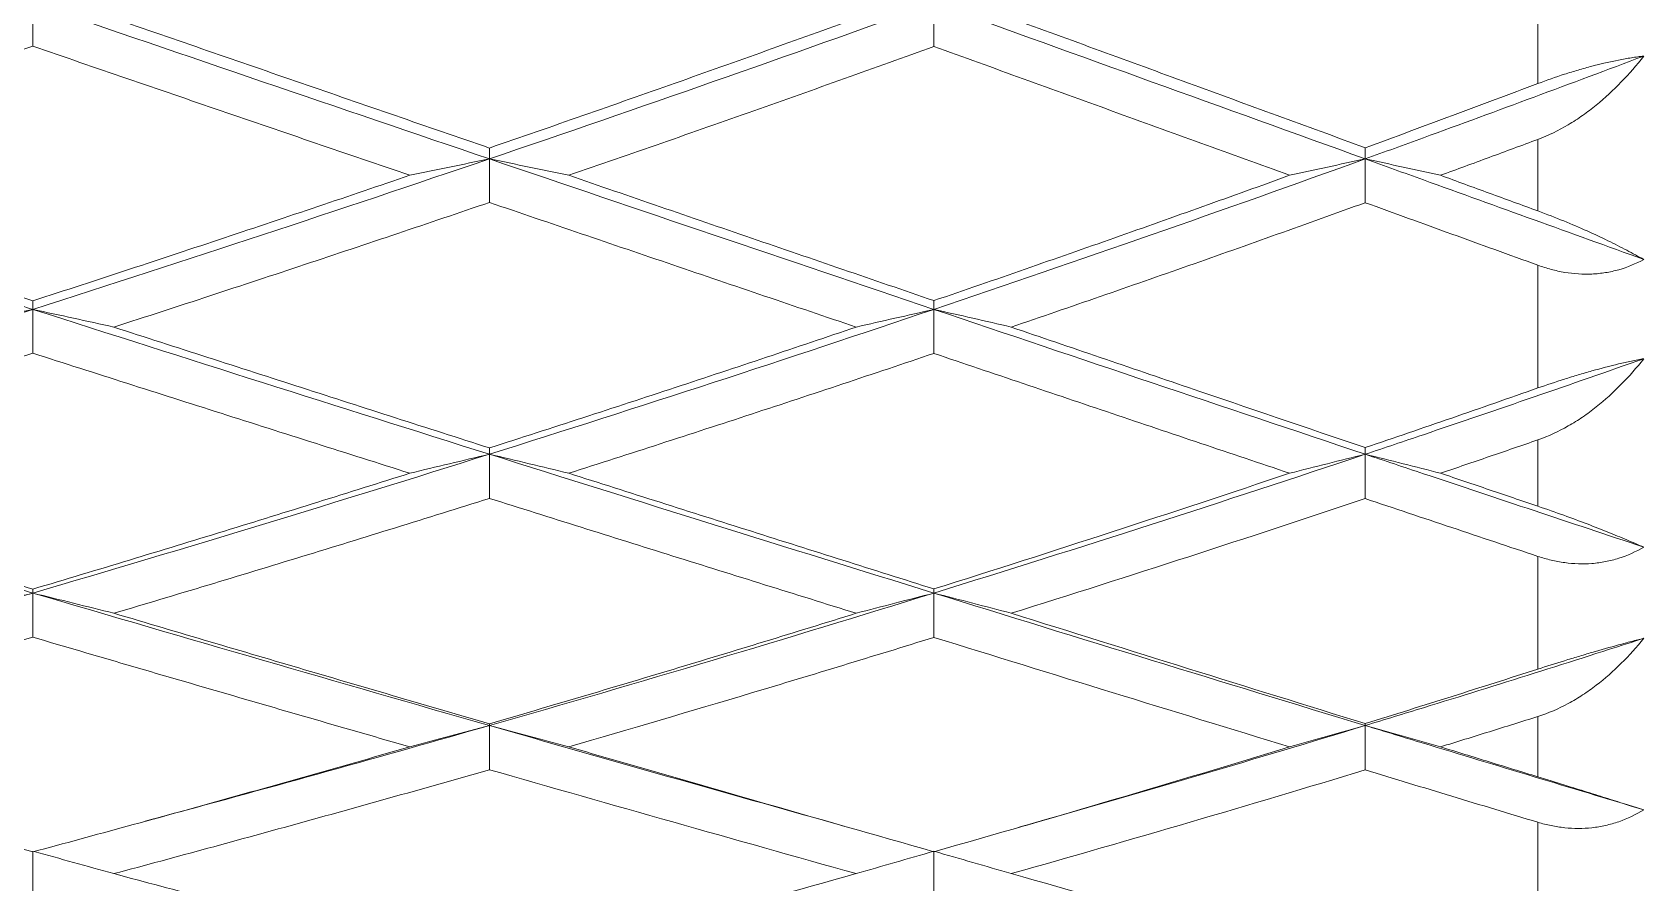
# Model space of a CAD drawing. Extents: x 6453 to 7582, y 0 to 827.
# Drawn here: x 6893.69 to 6901.71, y 204.21 to 208.44 of the extents above; entities that cross this region are included whole.
import ezdxf

# ---------------------------------------------------------------- set-up
doc = ezdxf.new("R2010")
doc.units = 0
doc.header["$LTSCALE"] = 30
doc.header["$MEASUREMENT"] = 0
doc.layers.add('1', color=7, linetype='CONTINUOUS')

msp = doc.modelspace()

# ---------------------------------------------------------------- linework, layer by layer
at = {"layer": '1', "color": 7, "linetype": 'Continuous', "lineweight": 13}
for points, weights in [([(6901.1855, 208.8422), (6901.1855, 208.5112), (6901.1855, 208.1885)], [1, 0.999767428635, 1]), ([(6901.1855, 207.9108), (6901.1855, 207.7314), (6901.1855, 207.5548)], [1, 0.999926457478, 1]), ([(6901.1855, 207.2848), (6901.1855, 206.9746), (6901.1855, 206.6741)], [1, 0.999767428635, 1]), ([(6901.1855, 206.4159), (6901.1855, 206.2494), (6901.1855, 206.086)], [1, 0.999926457479, 1]), ([(6901.1855, 205.8367), (6901.1855, 205.5508), (6901.1855, 205.2758)], [1, 0.999767428635, 1]), ([(6901.1855, 205.0399), (6901.1855, 204.888), (6901.1855, 204.7398)], [1, 0.999926457479, 1]), ([(6901.1855, 204.5138), (6901.1855, 204.2552), (6901.1855, 204.0087)], [1, 0.999767428635, 1])]:
    msp.add_rational_spline(points, weights, degree=2, dxfattribs=at)
at = {"layer": '1', "color": 7, "linetype": 'Continuous', "lineweight": 18}
for points, knots in [([(6893.6958, 208.5883), (6893.6113, 208.5594), (6892.8437, 208.2975), (6892.0672, 208.0398), (6891.3702, 207.8138)], [0, 0, 0, 0, 0.110293, 1, 1, 1, 1]), ([(6901.7123, 208.3254), (6901.3502, 208.1887), (6900.8892, 208.0177), (6900.4229, 207.8487), (6900.3263, 207.8138)], [0, 0, 0, 0, 0.79323, 1, 1, 1, 1]), ([(6901.1855, 208.1885), (6901.2292, 208.2049), (6901.2734, 208.2205), (6901.3406, 208.2422), (6901.3632, 208.2492), (6901.3972, 208.2593), (6901.4086, 208.2625), (6901.4315, 208.2689), (6901.443, 208.272), (6901.4997, 208.287), (6901.5439, 208.2972), (6901.6086, 208.3098), (6901.6298, 208.3136), (6901.6613, 208.3186), (6901.6717, 208.3201), (6901.6922, 208.3229), (6901.7023, 208.3242), (6901.7123, 208.3254)], [0, 0, 0, 0, 0.25, 0.25, 0.375, 0.375, 0.4375, 0.4375, 0.5, 0.5, 0.75, 0.75, 0.875, 0.875, 0.9375, 0.9375, 1, 1, 1, 1]), ([(6901.7123, 208.3254), (6901.677, 208.2803), (6901.6398, 208.2372), (6901.5612, 208.1557), (6901.5198, 208.1172), (6901.4539, 208.0636), (6901.4313, 208.0464), (6901.3848, 208.0137), (6901.3611, 207.9982), (6901.2885, 207.9551), (6901.2382, 207.9304), (6901.1855, 207.9108)], [0, 0, 0, 0, 0.25, 0.25, 0.5, 0.5, 0.625, 0.625, 0.75, 0.75, 1, 1, 1, 1]), ([(6893.6958, 207.0652), (6893.6113, 207.0922), (6892.8437, 207.3377), (6892.0672, 207.5879), (6891.3702, 207.8138)], [0, 0, 0, 0, 0.110293, 1, 1, 1, 1]), ([(6901.7123, 207.3136), (6901.3502, 207.4443), (6900.8892, 207.6107), (6900.4229, 207.7789), (6900.3263, 207.8138)], [0, 0, 0, 0, 0.79323, 1, 1, 1, 1]), ([(6901.7123, 207.3136), (6901.6725, 207.2918), (6901.6311, 207.2748), (6901.5663, 207.2565), (6901.5443, 207.2516), (6901.4994, 207.2444), (6901.4769, 207.2422), (6901.4094, 207.2391), (6901.3642, 207.242), (6901.2963, 207.2532), (6901.2738, 207.2581), (6901.2293, 207.2699), (6901.2073, 207.2769), (6901.1855, 207.2848)], [0, 0, 0, 0, 0.25, 0.25, 0.375, 0.375, 0.5, 0.5, 0.75, 0.75, 0.875, 0.875, 1, 1, 1, 1]), ([(6893.6958, 207.0652), (6893.6113, 207.0382), (6892.8437, 206.7937), (6892.0672, 206.554), (6891.3702, 206.3446)], [0, 0, 0, 0, 0.110293, 1, 1, 1, 1]), ([(6901.7123, 206.8199), (6901.3502, 206.6925), (6900.8892, 206.5336), (6900.4229, 206.3769), (6900.3263, 206.3446)], [0, 0, 0, 0, 0.79323, 1, 1, 1, 1]), ([(6901.1855, 206.6741), (6901.2292, 206.6894), (6901.2734, 206.7043), (6901.3406, 206.7256), (6901.3632, 206.7326), (6901.3972, 206.7428), (6901.4086, 206.7462), (6901.4315, 206.7528), (6901.443, 206.756), (6901.4997, 206.7719), (6901.5439, 206.7833), (6901.6086, 206.7986), (6901.6298, 206.8033), (6901.6613, 206.81), (6901.6717, 206.8121), (6901.6922, 206.8162), (6901.7023, 206.8181), (6901.7123, 206.8199)], [0, 0, 0, 0, 0.25, 0.25, 0.375, 0.375, 0.4375, 0.4375, 0.5, 0.5, 0.75, 0.75, 0.875, 0.875, 0.9375, 0.9375, 1, 1, 1, 1]), ([(6901.7123, 206.8199), (6901.677, 206.7752), (6901.6398, 206.7327), (6901.5612, 206.6524), (6901.5198, 206.6147), (6901.4539, 206.5624), (6901.4313, 206.5457), (6901.3848, 206.5139), (6901.3611, 206.499), (6901.2885, 206.4576), (6901.2382, 206.4341), (6901.1855, 206.4159)], [0, 0, 0, 0, 0.25, 0.25, 0.5, 0.5, 0.625, 0.625, 0.75, 0.75, 1, 1, 1, 1]), ([(6893.6958, 205.6539), (6893.6113, 205.6787), (6892.8437, 205.9043), (6892.0672, 206.1352), (6891.3702, 206.3446)], [0, 0, 0, 0, 0.110293, 1, 1, 1, 1]), ([(6901.7123, 205.8824), (6901.3502, 206.0028), (6900.8892, 206.1564), (6900.4229, 206.3123), (6900.3263, 206.3446)], [0, 0, 0, 0, 0.79323, 1, 1, 1, 1]), ([(6901.7123, 205.8824), (6901.6725, 205.8592), (6901.6311, 205.8407), (6901.5663, 205.8202), (6901.5443, 205.8146), (6901.4994, 205.8059), (6901.4769, 205.8029), (6901.4094, 205.7977), (6901.3642, 205.7992), (6901.2963, 205.8084), (6901.2738, 205.8126), (6901.2293, 205.8231), (6901.2073, 205.8294), (6901.1855, 205.8367)], [0, 0, 0, 0, 0.25, 0.25, 0.375, 0.375, 0.5, 0.5, 0.75, 0.75, 0.875, 0.875, 1, 1, 1, 1]), ([(6893.6958, 205.6539), (6893.6113, 205.629), (6892.8437, 205.4046), (6892.0672, 205.1855), (6891.3702, 204.995)], [0, 0, 0, 0, 0.110293, 1, 1, 1, 1]), ([(6901.7123, 205.4289), (6901.3502, 205.3123), (6900.8892, 205.1671), (6900.4229, 205.0244), (6900.3263, 204.995)], [0, 0, 0, 0, 0.79323, 1, 1, 1, 1]), ([(6901.1855, 205.2758), (6901.2292, 205.2898), (6901.2734, 205.3037), (6901.3406, 205.3245), (6901.3632, 205.3313), (6901.3972, 205.3416), (6901.4086, 205.345), (6901.4315, 205.3518), (6901.443, 205.3552), (6901.4997, 205.3718), (6901.5439, 205.3843), (6901.6086, 205.402), (6901.6298, 205.4077), (6901.6613, 205.4159), (6901.6717, 205.4186), (6901.6922, 205.4239), (6901.7023, 205.4264), (6901.7123, 205.4289)], [0, 0, 0, 0, 0.25, 0.25, 0.375, 0.375, 0.4375, 0.4375, 0.5, 0.5, 0.75, 0.75, 0.875, 0.875, 0.9375, 0.9375, 1, 1, 1, 1]), ([(6901.7123, 205.4289), (6901.677, 205.3851), (6901.6398, 205.3436), (6901.5612, 205.2654), (6901.5198, 205.2289), (6901.4539, 205.1784), (6901.4313, 205.1623), (6901.3848, 205.1319), (6901.3611, 205.1177), (6901.2885, 205.0784), (6901.2382, 205.0565), (6901.1855, 205.0399)], [0, 0, 0, 0, 0.25, 0.25, 0.5, 0.5, 0.625, 0.625, 0.75, 0.75, 1, 1, 1, 1]), ([(6901.7123, 204.5759), (6901.3502, 204.6847), (6900.8892, 204.8239), (6900.4229, 204.9656), (6900.3263, 204.995)], [0, 0, 0, 0, 0.79323, 1, 1, 1, 1]), ([(6901.7123, 204.5759), (6901.6725, 204.5514), (6901.6311, 204.5317), (6901.5663, 204.5093), (6901.5443, 204.503), (6901.4994, 204.4929), (6901.4769, 204.4892), (6901.4094, 204.4819), (6901.3642, 204.482), (6901.2963, 204.489), (6901.2738, 204.4925), (6901.2293, 204.5016), (6901.2073, 204.5072), (6901.1855, 204.5138)], [0, 0, 0, 0, 0.25, 0.25, 0.375, 0.375, 0.5, 0.5, 0.75, 0.75, 0.875, 0.875, 1, 1, 1, 1]), ([(6893.7018, 204.3681), (6893.7674, 204.3502), (6893.9003, 204.3137), (6894.0322, 204.2769), (6894.099, 204.2582)], [0, 0, 0, 0, 0.492539, 1, 1, 1, 1])]:
    msp.add_open_spline(points, degree=3, knots=knots, dxfattribs=at)
for points, degree in [([(6893.6958, 208.3743), (6893.6958, 208.41), (6893.6958, 208.4813), (6893.6958, 208.5526), (6893.6958, 208.5883)], 3), ([(6895.9678, 207.8138), (6895.2201, 208.0678), (6894.4624, 208.326), (6893.6958, 208.5883)], 3), ([(6898.18, 208.5883), (6897.4532, 208.3261), (6896.7155, 208.0678), (6895.9678, 207.8138)], 3), ([(6898.1799, 208.3732), (6898.1799, 208.4091), (6898.18, 208.4808), (6898.18, 208.5525), (6898.18, 208.5883)], 3), ([(6900.3263, 207.8138), (6899.6225, 208.0678), (6898.9067, 208.326), (6898.18, 208.5883)], 3), ([(6894.099, 208.5133), (6894.4097, 208.4057), (6895.0319, 208.1905), (6895.6556, 207.9754), (6895.9678, 207.8679)], 3), ([(6895.9678, 207.8679), (6896.2802, 207.9757), (6896.8969, 208.1911), (6897.4973, 208.406), (6897.7934, 208.5133)], 3), ([(6898.565, 208.5133), (6898.8598, 208.4055), (6899.448, 208.1904), (6900.0339, 207.9761), (6900.3263, 207.8692)], 3), ([(6893.6958, 208.3743), (6893.3844, 208.2675), (6892.7539, 208.0536), (6892.108, 207.8393), (6891.7811, 207.7321)], 3), ([(6895.5718, 207.7321), (6895.2582, 207.8391), (6894.632, 208.0532), (6894.0075, 208.2673), (6893.6958, 208.3743)], 3), ([(6898.1799, 208.3732), (6897.8851, 208.2666), (6897.2874, 208.053), (6896.6734, 207.8391), (6896.3624, 207.7321)], 3), ([(6899.95, 207.7321), (6899.6561, 207.8385), (6899.0672, 208.0518), (6898.4761, 208.2659), (6898.1799, 208.3732)], 3), ([(6900.3263, 207.8692), (6900.4721, 207.9226), (6900.7611, 208.0293), (6901.0449, 208.1355), (6901.1855, 208.1885)], 3), ([(6895.9678, 207.8679), (6895.9678, 207.8589), (6895.9678, 207.8408), (6895.9678, 207.8228), (6895.9678, 207.8138)], 3), ([(6900.3263, 207.8692), (6900.3263, 207.8599), (6900.3263, 207.8414), (6900.3263, 207.823), (6900.3263, 207.8138)], 3), ([(6901.1855, 207.9108), (6901.1049, 207.8808), (6900.9435, 207.8211), (6900.7818, 207.7617), (6900.7009, 207.7321)], 3), ([(6895.9678, 207.8138), (6895.2201, 207.5598), (6894.4624, 207.3102), (6893.6958, 207.0652)], 3), ([(6895.9678, 207.8138), (6895.9014, 207.8002), (6895.7691, 207.7731), (6895.6375, 207.7458), (6895.5718, 207.7321)], 3), ([(6895.9678, 207.5971), (6895.9678, 207.6332), (6895.9678, 207.7055), (6895.9678, 207.7777), (6895.9678, 207.8138)], 3), ([(6898.18, 207.0652), (6897.4532, 207.3102), (6896.7155, 207.5599), (6895.9678, 207.8138)], 3), ([(6895.9678, 207.8138), (6896.034, 207.8003), (6896.166, 207.7731), (6896.2971, 207.7458), (6896.3624, 207.7321)], 3), ([(6900.3263, 207.8138), (6899.6225, 207.5598), (6898.9067, 207.3102), (6898.18, 207.0652)], 3), ([(6900.3263, 207.8138), (6900.2636, 207.8003), (6900.1382, 207.7732), (6900.0128, 207.7458), (6899.95, 207.7321)], 3), ([(6900.3263, 207.5959), (6900.3263, 207.6322), (6900.3263, 207.7048), (6900.3263, 207.7775), (6900.3263, 207.8138)], 3), ([(6900.3263, 207.8138), (6900.3891, 207.8003), (6900.5144, 207.7731), (6900.6389, 207.7458), (6900.7009, 207.7321)], 3), ([(6891.7811, 207.7321), (6892.1002, 207.6274), (6892.7385, 207.4187), (6893.3767, 207.2111), (6893.6958, 207.1076)], 3), ([(6893.6958, 207.1076), (6894.0187, 207.2124), (6894.6542, 207.4215), (6895.2693, 207.6289), (6895.5718, 207.7321)], 3), ([(6896.3624, 207.7321), (6896.6656, 207.6278), (6897.2717, 207.4196), (6897.8773, 207.2122), (6898.1799, 207.1087)], 3), ([(6898.1799, 207.1087), (6898.4847, 207.2131), (6899.0844, 207.4215), (6899.6647, 207.6288), (6899.95, 207.7321)], 3), ([(6900.7009, 207.7321), (6900.7818, 207.7025), (6900.9434, 207.6434), (6901.1049, 207.5843), (6901.1855, 207.5548)], 3), ([(6895.9678, 207.5971), (6895.666, 207.4944), (6895.0529, 207.2883), (6894.4202, 207.0809), (6894.099, 206.977)], 3), ([(6897.7934, 206.977), (6897.4893, 207.08), (6896.8809, 207.2863), (6896.2722, 207.4933), (6895.9678, 207.5971)], 3), ([(6900.3263, 207.5959), (6900.0343, 207.4904), (6899.4488, 207.2817), (6898.8601, 207.0778), (6898.565, 206.977)], 3), ([(6901.1855, 207.2848), (6901.0427, 207.3365), (6900.7566, 207.44), (6900.4698, 207.5439), (6900.3263, 207.5959)], 3), ([(6901.1855, 207.5548), (6901.2303, 207.5384), (6901.3158, 207.5051), (6901.4318, 207.4552), (6901.5359, 207.4063), (6901.6288, 207.3594), (6901.6854, 207.3287), (6901.7123, 207.3136)], 3), ([(6893.6958, 207.0652), (6893.628, 207.0506), (6893.4929, 207.0212), (6893.3584, 206.9918), (6893.2914, 206.977)], 3), ([(6893.6958, 207.1076), (6893.6958, 207.1005), (6893.6958, 207.0863), (6893.6958, 207.0722), (6893.6958, 207.0652)], 3), ([(6893.6958, 206.8473), (6893.6958, 206.8836), (6893.6958, 206.9563), (6893.6958, 207.0289), (6893.6958, 207.0652)], 3), ([(6895.9678, 206.3446), (6895.2201, 206.5799), (6894.4624, 206.8202), (6893.6958, 207.0652)], 3), ([(6893.6958, 207.0652), (6893.7635, 207.0506), (6893.8983, 207.0213), (6894.0322, 206.9918), (6894.099, 206.977)], 3), ([(6898.18, 207.0652), (6897.4532, 206.8202), (6896.7155, 206.5799), (6895.9678, 206.3446)], 3), ([(6898.18, 207.0652), (6898.1152, 207.0506), (6897.986, 207.0212), (6897.8575, 206.9918), (6897.7934, 206.977)], 3), ([(6898.1799, 207.1087), (6898.1799, 207.1014), (6898.18, 207.0869), (6898.18, 207.0724), (6898.18, 207.0652)], 3), ([(6898.1799, 206.8463), (6898.1799, 206.8828), (6898.18, 206.9558), (6898.18, 207.0287), (6898.18, 207.0652)], 3), ([(6900.3263, 206.3446), (6899.6225, 206.5799), (6898.9067, 206.8202), (6898.18, 207.0652)], 3), ([(6898.18, 207.0652), (6898.2445, 207.0506), (6898.3733, 207.0213), (6898.5013, 206.9918), (6898.565, 206.977)], 3), ([(6894.099, 206.977), (6894.4102, 206.8764), (6895.0329, 206.6755), (6895.6561, 206.4757), (6895.9678, 206.3761)], 3), ([(6895.9678, 206.3761), (6896.2802, 206.4761), (6896.8969, 206.6764), (6897.4973, 206.8768), (6897.7934, 206.977)], 3), ([(6898.565, 206.977), (6898.8598, 206.8764), (6899.4481, 206.6757), (6900.0339, 206.4765), (6900.3263, 206.3773)], 3), ([(6893.6958, 206.8473), (6893.3853, 206.748), (6892.7556, 206.549), (6892.1088, 206.3498), (6891.7811, 206.2502)], 3), ([(6895.5718, 206.2502), (6895.2582, 206.3494), (6894.6319, 206.5481), (6894.0075, 206.7475), (6893.6958, 206.8473)], 3), ([(6898.1799, 206.8463), (6897.8779, 206.7444), (6897.273, 206.5432), (6896.6662, 206.347), (6896.3624, 206.2502)], 3), ([(6899.95, 206.2502), (6899.6562, 206.3488), (6899.0673, 206.5467), (6898.4761, 206.7462), (6898.1799, 206.8463)], 3), ([(6900.3263, 206.3773), (6900.4698, 206.4261), (6900.7566, 206.5244), (6901.0427, 206.624), (6901.1855, 206.6741)], 3), ([(6895.9678, 206.3446), (6895.2201, 206.1093), (6894.4624, 205.8789), (6893.6958, 205.6539)], 3), ([(6895.9678, 206.3446), (6895.9014, 206.3289), (6895.7691, 206.2975), (6895.6375, 206.266), (6895.5718, 206.2502)], 3), ([(6895.9678, 206.3761), (6895.9678, 206.3708), (6895.9678, 206.3603), (6895.9678, 206.3498), (6895.9678, 206.3446)], 3), ([(6895.9678, 206.1252), (6895.9678, 206.1617), (6895.9678, 206.2349), (6895.9678, 206.308), (6895.9678, 206.3446)], 3), ([(6898.18, 205.6539), (6897.4532, 205.8789), (6896.7155, 206.1093), (6895.9678, 206.3446)], 3), ([(6895.9678, 206.3446), (6896.034, 206.329), (6896.166, 206.2976), (6896.2971, 206.266), (6896.3624, 206.2502)], 3), ([(6900.3263, 206.3446), (6899.6225, 206.1092), (6898.9067, 205.8789), (6898.18, 205.6539)], 3), ([(6900.3263, 206.3446), (6900.2636, 206.329), (6900.1382, 206.2977), (6900.0128, 206.2661), (6899.95, 206.2502)], 3), ([(6900.3263, 206.3773), (6900.3263, 206.3718), (6900.3263, 206.3608), (6900.3263, 206.35), (6900.3263, 206.3446)], 3), ([(6900.3263, 206.124), (6900.3263, 206.1608), (6900.3263, 206.2343), (6900.3263, 206.3078), (6900.3263, 206.3446)], 3), ([(6900.3263, 206.3446), (6900.3891, 206.3289), (6900.5144, 206.2976), (6900.6389, 206.266), (6900.7009, 206.2502)], 3), ([(6901.1855, 206.4159), (6901.1049, 206.3881), (6900.9434, 206.3326), (6900.7818, 206.2776), (6900.7009, 206.2502)], 3), ([(6891.7811, 206.2502), (6892.1101, 206.1502), (6892.7581, 205.9542), (6893.3865, 205.7658), (6893.6958, 205.6735)], 3), ([(6893.6958, 205.6735), (6894.0186, 205.7699), (6894.654, 205.9626), (6895.2692, 206.1545), (6895.5718, 206.2502)], 3), ([(6896.3624, 206.2502), (6896.6657, 206.1535), (6897.272, 205.9608), (6897.8774, 205.7697), (6898.1799, 205.6745)], 3), ([(6898.1799, 205.6745), (6898.4764, 205.7679), (6899.068, 205.9573), (6899.6565, 206.1517), (6899.95, 206.2502)], 3), ([(6900.7009, 206.2502), (6900.7818, 206.2228), (6900.9434, 206.168), (6901.1049, 206.1133), (6901.1855, 206.086)], 3), ([(6895.9678, 206.1252), (6895.6566, 206.0272), (6895.0339, 205.834), (6894.4107, 205.6461), (6894.099, 205.5535)], 3), ([(6897.7934, 205.5535), (6897.4892, 205.6481), (6896.8807, 205.838), (6896.2721, 206.0292), (6895.9678, 206.1252)], 3), ([(6900.3263, 206.124), (6900.0341, 206.0263), (6899.4485, 205.8336), (6898.86, 205.646), (6898.565, 205.5535)], 3), ([(6901.1855, 205.8367), (6901.0427, 205.8844), (6900.7567, 205.9799), (6900.4699, 206.0759), (6900.3263, 206.124)], 3), ([(6901.1855, 206.086), (6901.2303, 206.0709), (6901.3158, 206.0408), (6901.4318, 205.9975), (6901.5359, 205.9566), (6901.6288, 205.9185), (6901.6854, 205.8942), (6901.7123, 205.8824)], 3), ([(6893.6958, 205.6539), (6893.628, 205.6372), (6893.4929, 205.6038), (6893.3584, 205.5703), (6893.2914, 205.5535)], 3), ([(6893.6958, 205.6735), (6893.6958, 205.6702), (6893.6958, 205.6636), (6893.6958, 205.6571), (6893.6958, 205.6539)], 3), ([(6893.6958, 205.4344), (6893.6958, 205.471), (6893.6958, 205.5441), (6893.6958, 205.6173), (6893.6958, 205.6539)], 3), ([(6895.9678, 204.995), (6895.2201, 205.2091), (6894.4624, 205.4288), (6893.6958, 205.6539)], 3), ([(6893.6958, 205.6539), (6893.7635, 205.6372), (6893.8983, 205.6039), (6894.0322, 205.5703), (6894.099, 205.5535)], 3), ([(6898.18, 205.6539), (6897.4532, 205.4289), (6896.7155, 205.2091), (6895.9678, 204.995)], 3), ([(6898.18, 205.6539), (6898.1152, 205.6372), (6897.986, 205.6038), (6897.8575, 205.5703), (6897.7934, 205.5535)], 3), ([(6898.1799, 205.6745), (6898.1799, 205.671), (6898.18, 205.6641), (6898.18, 205.6573), (6898.18, 205.6539)], 3), ([(6898.1799, 205.4335), (6898.1799, 205.4702), (6898.18, 205.5437), (6898.18, 205.6172), (6898.18, 205.6539)], 3), ([(6900.3263, 204.995), (6899.6225, 205.2091), (6898.9067, 205.4288), (6898.18, 205.6539)], 3), ([(6898.18, 205.6539), (6898.2445, 205.6373), (6898.3733, 205.6039), (6898.5013, 205.5703), (6898.565, 205.5535)], 3), ([(6894.099, 205.5535), (6894.4205, 205.458), (6895.0535, 205.2708), (6895.6664, 205.0914), (6895.9678, 205.0036)], 3), ([(6895.9678, 205.0036), (6896.2726, 205.0926), (6896.8818, 205.2731), (6897.4897, 205.4591), (6897.7934, 205.5535)], 3), ([(6898.565, 205.5535), (6898.8595, 205.4611), (6899.4476, 205.2772), (6900.0337, 205.0952), (6900.3263, 205.0047)], 3), ([(6893.6958, 205.4344), (6893.3756, 205.3405), (6892.7363, 205.1557), (6892.0991, 204.9769), (6891.7811, 204.8889)], 3), ([(6895.5718, 204.8889), (6895.2582, 204.9792), (6894.6318, 205.1604), (6894.0075, 205.3429), (6893.6958, 205.4344)], 3), ([(6898.1799, 205.4335), (6897.878, 205.3401), (6897.2732, 205.1559), (6896.6663, 204.9771), (6896.3624, 204.8889)], 3), ([(6899.95, 204.8889), (6899.6562, 204.9786), (6899.0672, 205.1591), (6898.4761, 205.3417), (6898.1799, 205.4335)], 3), ([(6900.3263, 205.0047), (6900.4711, 205.0496), (6900.7592, 205.1397), (6901.0439, 205.2303), (6901.1855, 205.2758)], 3), ([(6895.9678, 204.995), (6895.4334, 204.842), (6894.894, 204.6918), (6894.3499, 204.5446)], 3), ([(6895.9678, 204.995), (6895.9014, 204.9774), (6895.7691, 204.9421), (6895.6375, 204.9067), (6895.5718, 204.8889)], 3), ([(6895.9678, 205.0036), (6895.9678, 205.0021), (6895.9678, 204.9992), (6895.9678, 204.9964), (6895.9678, 204.995)], 3), ([(6895.9678, 204.7753), (6895.9678, 204.8119), (6895.9678, 204.8851), (6895.9678, 204.9584), (6895.9678, 204.995)], 3), ([(6897.6403, 204.5207), (6897.0887, 204.6756), (6896.5311, 204.8337), (6895.9678, 204.995)], 3), ([(6895.9678, 204.995), (6896.034, 204.9774), (6896.166, 204.9422), (6896.2971, 204.9067), (6896.3624, 204.8889)], 3), ([(6900.3263, 204.995), (6899.7869, 204.8309), (6899.2405, 204.6701), (6898.6876, 204.5127)], 3), ([(6900.3263, 204.995), (6900.2636, 204.9775), (6900.1382, 204.9423), (6900.0128, 204.9068), (6899.95, 204.8889)], 3), ([(6900.3263, 205.0047), (6900.3263, 205.003), (6900.3263, 204.9997), (6900.3263, 204.9965), (6900.3263, 204.995)], 3), ([(6900.3263, 204.7742), (6900.3263, 204.811), (6900.3263, 204.8846), (6900.3263, 204.9582), (6900.3263, 204.995)], 3), ([(6900.3263, 204.995), (6900.3891, 204.9774), (6900.5144, 204.9422), (6900.6389, 204.9067), (6900.7009, 204.8889)], 3), ([(6901.1855, 205.0399), (6901.1053, 205.0146), (6900.9443, 204.9642), (6900.7822, 204.914), (6900.7009, 204.8889)], 3), ([(6891.7811, 204.8889), (6892.0995, 204.8009), (6892.737, 204.6257), (6893.376, 204.4525), (6893.6958, 204.3664)], 3), ([(6893.6958, 204.3664), (6894.0086, 204.4507), (6894.6341, 204.6221), (6895.2593, 204.799), (6895.5718, 204.8889)], 3), ([(6896.3624, 204.8889), (6896.6756, 204.7981), (6897.2917, 204.6204), (6897.8873, 204.4504), (6898.1799, 204.3673)], 3), ([(6898.1799, 204.3673), (6898.4813, 204.453), (6899.0777, 204.6257), (6899.6614, 204.8008), (6899.95, 204.8889)], 3), ([(6900.7009, 204.8889), (6900.7818, 204.864), (6900.9434, 204.8142), (6901.1048, 204.7645), (6901.1855, 204.7398)], 3), ([(6895.9678, 204.7753), (6895.6568, 204.6863), (6895.0344, 204.5113), (6894.4109, 204.3417), (6894.099, 204.2582)], 3), ([(6897.7934, 204.2582), (6897.4892, 204.3434), (6896.8807, 204.5148), (6896.2721, 204.6881), (6895.9678, 204.7753)], 3), ([(6900.3263, 204.7742), (6900.0393, 204.6871), (6899.4588, 204.5139), (6898.8652, 204.343), (6898.565, 204.2582)], 3), ([(6901.1855, 204.5138), (6901.0427, 204.5569), (6900.7566, 204.6434), (6900.4698, 204.7305), (6900.3263, 204.7742)], 3), ([(6901.1855, 204.7398), (6901.2303, 204.726), (6901.3158, 204.6995), (6901.4318, 204.6634), (6901.5359, 204.6308), (6901.6288, 204.6018), (6901.6854, 204.5842), (6901.7123, 204.5759)], 3), ([(6894.2548, 204.5186), (6894.3506, 204.5448)], 1), ([(6897.6398, 204.5209), (6897.7332, 204.4945)], 1), ([(6898.5985, 204.4873), (6898.6882, 204.5129)], 1), ([(6893.6958, 204.1512), (6893.6958, 204.1876), (6893.6958, 204.2604), (6893.6958, 204.3333), (6893.6958, 204.3697)], 3), ([(6898.18, 204.3697), (6898.1152, 204.3512), (6897.986, 204.3141), (6897.8575, 204.2769), (6897.7934, 204.2582)], 3), ([(6898.1799, 204.1503), (6898.1799, 204.1869), (6898.18, 204.26), (6898.18, 204.3332), (6898.18, 204.3697)], 3), ([(6898.18, 204.3697), (6898.2445, 204.3513), (6898.3733, 204.3142), (6898.5013, 204.2769), (6898.565, 204.2582)], 3), ([(6894.099, 204.2582), (6894.4098, 204.1751), (6895.032, 204.0098), (6895.6556, 203.8465), (6895.9678, 203.7654)], 3), ([(6895.9678, 203.7654), (6896.2772, 203.8459), (6896.8909, 204.0086), (6897.4942, 204.1745), (6897.7934, 204.2582)], 3), ([(6898.565, 204.2582), (6898.8688, 204.1724), (6899.466, 204.0047), (6900.0429, 203.8446), (6900.3263, 203.7664)], 3)]:
    msp.add_open_spline(points, degree=degree, dxfattribs=at)

doc.saveas('drawing.dxf')
